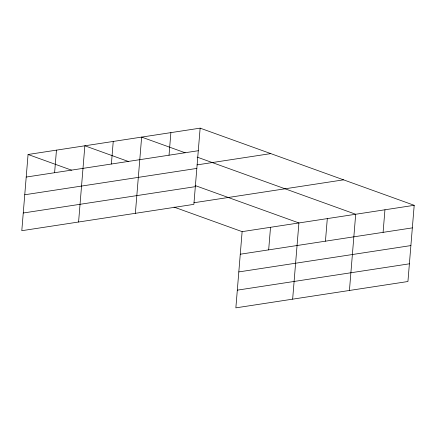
<?xml version="1.0" encoding="UTF-8"?>
<svg xmlns="http://www.w3.org/2000/svg" width="436" height="436" viewBox="0 0 436 436"><rect width="100%" height="100%" fill="white"/><g stroke="black" fill="none" stroke-linecap="round" stroke-linejoin="round"><path stroke-width="0.65" d="M28.068 154.486L21.8 230.699L193.873 204.359L200.14 128.146L28.068 154.486L71.586 170.171M54.604 172.71L56.457 150.137M78.584 222.006L84.851 145.793L128.369 161.478M111.387 164.018L113.24 141.444M135.367 213.313L141.635 137.1L185.153 152.785M169.032 155.194L170.885 132.62M174.013 207.089L242.127 231.641L235.86 307.854L407.933 281.514L414.2 205.302L200.14 128.146M268.663 249.872L270.522 227.298M292.649 299.161L298.911 222.949L195.072 185.523M325.447 241.179L327.305 218.605M349.432 290.469L355.694 214.256L197.137 157.107M383.091 232.355L384.95 209.781M26.209 177.06L198.282 150.72M197.088 164.884L270.778 153.608M24.754 194.761L196.827 168.416M23.255 212.997L195.328 186.657M193.938 202.745L343.557 179.839M242.127 231.641L414.2 205.302M240.274 254.215L412.342 227.875M238.819 271.917L410.886 245.577M237.315 290.153L409.388 263.813"/></g></svg>
